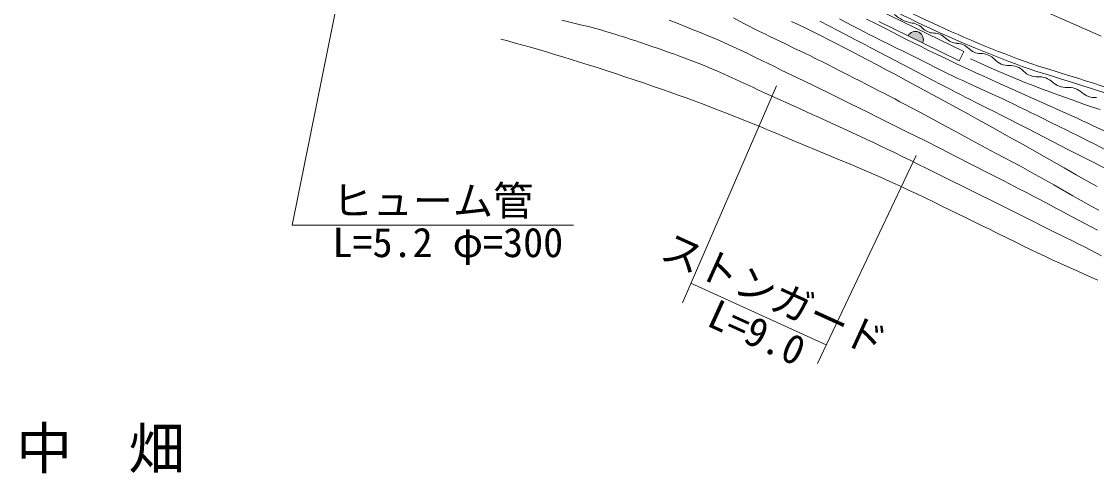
# Model space of a CAD drawing. Units: millimetres, scale not verified. Extents: x 40000 to 680000, y 20000 to 380000.
# Drawn here: x 328663 to 395595, y 265813 to 293948 of the extents above; entities that cross this region are included whole.
import ezdxf
from ezdxf.enums import TextEntityAlignment as Align

# ---------------------------------------------------------------- set-up
doc = ezdxf.new("R2010")
doc.units = ezdxf.units.MM
doc.header["$LTSCALE"] = 1000
doc.linetypes.add('CHAIN', pattern=[18.5, 12, -1.5, 3.5, -1.5])
for name, color, linetype, lineweight in [('M-BGD', 7, 'Continuous', 13), ('M-BMK', 2, 'CHAIN', 13), ('M-STR-HTXT', 7, 'Continuous', 13)]:
    doc.layers.add(name, color=color, linetype=linetype, lineweight=lineweight)
doc.layers.add('M-BMK-HTXT', color=7, linetype='Continuous')
doc.styles.add('ＭＳ ゴシック', font='')
doc.styles.get('ＭＳ ゴシック').set_extended_font_data('MS Gothic')

msp = doc.modelspace()

# ---------------------------------------------------------------- hatches: boundary and pattern name
at = {"layer": 'M-BGD'}
msp.add_hatch(color=256, dxfattribs=at).paths.add_polyline_path([(384764, 292613, 0.41421), (384534, 293282, 0.41421), (383866, 293052)])

# ---------------------------------------------------------------- linework, layer by layer
for p, q in [((387339, 292080), (379124, 296091)), ((383866, 293052), (382035, 293946)), ((384764, 292613), (383866, 293052)), ((387053, 291496), (384764, 292613)), ((387053, 291496), (387339, 292080))]:
    msp.add_line(p, q, dxfattribs=at)
for points in [[(362295, 294026), (362718, 293930), (363137, 293831), (363551, 293730), (363956, 293628), (364349, 293525), (364732, 293421), (365109, 293313), (365480, 293201), (365847, 293087), (366209, 292971), (366567, 292854), (366921, 292735), (367273, 292616), (367971, 292377), (368315, 292259), (368652, 292143), (368983, 292027), (369311, 291911), (369637, 291793), (369963, 291673), (370291, 291549), (370622, 291421), (370959, 291288), (371303, 291148), (371653, 291001), (372007, 290848), (372364, 290690), (372725, 290527), (373089, 290361), (373454, 290192), (374189, 289852), (374557, 289683), (374925, 289515), (377149, 288507), (377901, 288165), (378280, 287991), (380910, 286783), (381301, 286601), (381704, 286412), (382122, 286214), (382558, 286006), (383017, 285784), (383498, 285551), (383996, 285307), (384507, 285056), (385026, 284800), (386071, 284283), (389518, 282573), (390919, 281874), (393028, 280820), (394136, 280271), (394491, 280093), (394844, 279915), (395198, 279734), (395554, 279550), (395916, 279359)], [(368992, 294028), (369480, 293837), (369980, 293638), (370482, 293436), (370979, 293234), (371463, 293033), (371925, 292839), (372357, 292653), (372753, 292479), (373119, 292313), (373463, 292153), (373793, 291996), (374118, 291838), (374447, 291676), (375149, 291329), (375540, 291137), (375968, 290928), (376939, 290458), (378017, 289935), (379148, 289383), (380279, 288829), (380829, 288559), (381359, 288298), (381873, 288043), (382381, 287791), (382883, 287541), (383380, 287293), (383874, 287045), (384856, 286552), (385836, 286057), (386828, 285554), (387847, 285036), (388869, 284514), (389862, 284004), (390798, 283521), (391234, 283295), (391643, 283083), (392025, 282884), (392386, 282695), (392732, 282514), (393068, 282337), (393401, 282161), (393736, 281983), (394437, 281610), (395652, 280961)], [(372986, 294170), (373637, 293834), (373963, 293666), (374289, 293499), (374614, 293335), (374935, 293174), (375252, 293018), (375564, 292866), (375873, 292718), (376180, 292571), (376801, 292275), (377119, 292123), (377444, 291967), (377780, 291804), (378126, 291632), (378489, 291451), (378868, 291262), (379259, 291065), (379658, 290863), (380062, 290658), (380466, 290452), (380866, 290247), (381259, 290046), (381641, 289849), (382008, 289659), (382359, 289477), (382699, 289299), (383030, 289125), (383354, 288954), (383674, 288784), (383991, 288615), (384629, 288275), (385624, 287742), (385969, 287557), (386669, 287179), (388724, 286069), (389043, 285898), (389356, 285732), (390856, 284934), (391151, 284775), (391446, 284615), (391743, 284452), (392042, 284286), (392342, 284117), (392642, 283947), (392942, 283776), (394121, 283100), (394406, 282938), (394686, 282781), (395222, 282484), (395731, 282205)], [(376612, 293953), (377071, 293732), (377536, 293505), (377997, 293277), (378458, 293047), (378922, 292814), (379391, 292575), (379869, 292330), (380360, 292076), (380865, 291813), (381388, 291539), (381933, 291252), (382508, 290947), (383116, 290622), (383749, 290282), (384399, 289931), (385057, 289574), (385715, 289215), (386367, 288860), (387615, 288176), (388197, 287856), (388755, 287548), (389303, 287245), (389841, 286945), (390366, 286652), (390877, 286365), (391854, 285815), (393592, 284836), (393974, 284619), (394337, 284411), (395329, 283843), (395634, 283670)], [(378370, 293966), (378922, 293678), (379483, 293387), (380626, 292796), (381209, 292493), (381504, 292338), (382105, 292022), (383930, 291060), (384809, 290600), (385379, 290302), (385947, 290006), (386233, 289858), (386523, 289708), (386817, 289556), (387117, 289402), (387421, 289247), (387726, 289092), (388034, 288936), (388659, 288622), (389297, 288300), (389622, 288136), (389952, 287970), (390286, 287800), (390629, 287624), (391343, 287259), (393858, 285967), (394190, 285798), (394514, 285633), (395148, 285313), (396070, 284847)], [(379599, 294115), (380010, 293895), (380403, 293686), (380774, 293491), (381121, 293310), (381449, 293142), (381761, 292984), (382059, 292834), (382349, 292691), (382631, 292552), (383191, 292277), (383475, 292137), (383765, 291992), (384057, 291846), (384347, 291700), (385208, 291265), (385495, 291121), (385783, 290978), (386074, 290834), (386367, 290691), (386665, 290548), (386964, 290406), (387263, 290267), (387563, 290129), (387865, 289992), (388788, 289575), (389105, 289430), (389429, 289280), (389759, 289125), (390099, 288963), (390448, 288796), (390805, 288624), (391167, 288448), (391533, 288270), (391901, 288091), (392268, 287911), (392633, 287731), (393349, 287378), (393703, 287203), (394060, 287025), (394420, 286845), (394778, 286665), (395133, 286487), (395483, 286310), (396156, 285970)], [(381271, 294094), (381868, 293800), (382417, 293526), (382896, 293283), (383733, 292853), (384157, 292639), (384627, 292405), (385143, 292152), (385684, 291889), (386250, 291617), (386842, 291336), (387462, 291046), (387787, 290896), (388127, 290741), (388477, 290582), (388835, 290419), (389562, 290092), (394060, 288071), (394385, 287922), (394715, 287769), (395049, 287615), (395386, 287458), (396064, 287142)], [(358507, 292854), (358951, 292735), (359407, 292609), (359876, 292478), (360355, 292341), (360845, 292200), (361343, 292053), (361850, 291901), (362363, 291746), (362882, 291586), (363407, 291423), (363945, 291254), (364501, 291077), (365071, 290893), (365651, 290705), (366234, 290513), (366817, 290319), (367394, 290125), (367960, 289932), (368512, 289742), (369043, 289555), (369554, 289373), (370051, 289192), (370535, 289012), (371010, 288834), (371478, 288655), (371941, 288476), (372402, 288296), (372864, 288115), (373328, 287931), (373797, 287744), (374271, 287554), (374746, 287361), (375222, 287165), (375697, 286968), (376171, 286770), (376644, 286571), (378954, 285599), (379395, 285416), (380260, 285058), (380689, 284879), (381121, 284698), (381556, 284512), (381999, 284321), (382452, 284121), (382918, 283912), (383400, 283690), (383897, 283457), (384405, 283216), (384921, 282968), (385441, 282716), (385960, 282463), (387482, 281720), (388429, 281260), (388882, 281038), (389324, 280820), (390619, 280182), (391050, 279972), (391485, 279761), (391927, 279549), (392378, 279335), (392839, 279121), (393306, 278908), (393777, 278695), (394252, 278483), (395208, 278057), (395687, 277842)], [(387749, 291634), (388308, 291368), (388899, 291099), (389517, 290828), (390155, 290559), (390805, 290292), (391141, 290157), (391491, 290021), (391851, 289883), (392217, 289745), (392584, 289608), (392949, 289474), (393307, 289343), (394298, 288982), (394857, 288785), (395352, 288621), (395822, 288466)]]:
    msp.add_lwpolyline(points, dxfattribs=at)
msp.add_lwpolyline([(384764, 292613, 0.41421), (384534, 293282, 0.41421), (383866, 293052)], format="xyb", close=True, dxfattribs=at)
for centre, radius, start, end in [((417530, 363345), 76576, 239.5174, 250.13156), ((417530, 363345), 76926, 239.51912, 250.13759), ((384479, 295937), 2126, 226.96766, 257.49598), ((383977, 292780), 1082, 44.85823, 87.77133), ((385511, 294307), 1082, 224.85823, 267.77133), ((385427, 292144), 1082, 44.85823, 87.77133), ((386961, 293671), 1082, 224.85823, 267.77133), ((386877, 291508), 1082, 44.85823, 87.77133), ((388411, 293035), 1082, 224.85823, 267.77133), ((388374, 290723), 1231, 44.02811, 90.22719), ((390123, 292414), 1202, 224.05354, 271.43896), ((390184, 289982), 1231, 45.26532, 91.46439), ((238638, -201877), 516352, 71.87301, 72.77936), ((391896, 291710), 1202, 225.29075, 272.67617), ((238638, -201877), 516002, 71.87301, 72.78025), ((392010, 289280), 1231, 46.50253, 92.7016), ((393685, 291045), 1202, 226.52796, 273.91338), ((393851, 288618), 1231, 47.73973, 93.93881), ((395487, 290419), 1202, 227.76516, 275.15058)]:
    msp.add_arc(centre, radius, start, end, dxfattribs=at)
at = {"layer": 'M-BMK'}
msp.add_line((412813, 285577), (381768, 299265), dxfattribs=at)
at = {"layer": 'M-STR-HTXT'}
for p, q in [((375671, 289939), (369813, 276440)), ((384367, 285609), (378218, 272656)), ((370340, 277654), (378772, 273822))]:
    msp.add_line(p, q, dxfattribs=at)
msp.add_lwpolyline([(351120, 308993), (345525, 281280), (363025, 281280)], dxfattribs=at)

# ---------------------------------------------------------------- texts
at = {"layer": 'M-BMK-HTXT', "style": 'ＭＳ ゴシック'}
msp.add_text('中\u3000畑', height=2566, dxfattribs=at).set_placement((333577, 265320), align=Align.BOTTOM_CENTER)
at = {"layer": 'M-STR-HTXT', "style": 'ＭＳ ゴシック'}
for s, p in [('\u3000ヒューム管', (345525, 281330)), ('\u3000L=5.2 φ=300', (345525, 278730))]:
    msp.add_text(s, height=1833, dxfattribs=at).set_placement(p, align=Align.BOTTOM_LEFT)
for s, p in [('ストンガード', (374924, 275626)), ('L=9.0', (373849, 273259))]:
    msp.add_text(s, height=1833, rotation=335.56, dxfattribs=at).set_placement(p, align=Align.BOTTOM_CENTER)

doc.saveas('drawing.dxf')
